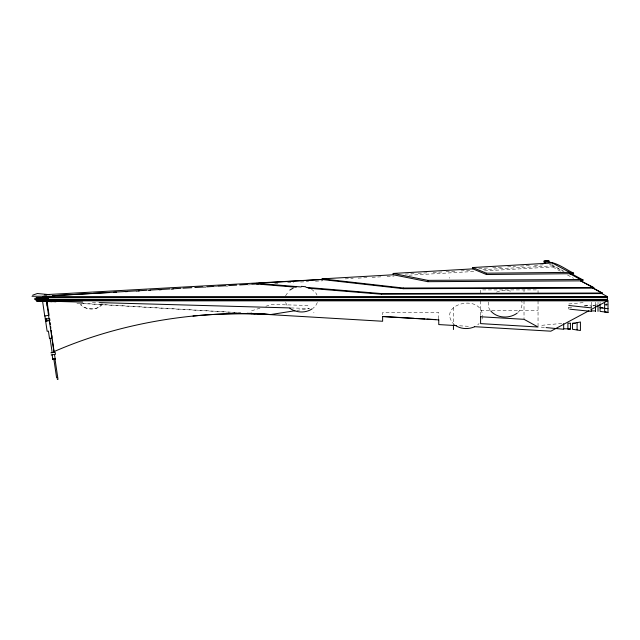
<?xml version="1.0" encoding="UTF-8"?>
<svg xmlns="http://www.w3.org/2000/svg" width="640" height="640" viewBox="0 0 640 640"><rect width="100%" height="100%" fill="white"/><g stroke="black" fill="none" stroke-linecap="round" stroke-linejoin="round"><path stroke-width="0.48" stroke-dasharray="3.2 2.4" d="M313.856 312.864L313.88 312.368M482.048 319.088L482.464 316.592M488.2 301.984L488.488 307.176L490.2 310.392M101.672 303.824C98.288 310.728 86.064 310.256 81.136 305.112M102.312 303.824L101.944 305.112C96.984 310.128 88 309.768 82.216 306.32M285.56 295.856L288.52 291.424M317.384 302.504L315.736 305.608L313.12 308.264M564 271.392L553.688 265.808L552.656 266.968L483.832 270.92M477.784 324.848L479.088 323.52M517.832 312.472C521.376 309.584 522.992 304.648 521.584 300.256M496.472 292.144C501.624 290.016 507.576 289.76 512.776 291.872M251.592 310.808L260.144 308.08M265.848 306.264L271.552 304.44L309.664 305.504M605.504 304.232L607.168 303.8M605.504 304.824L608 304.272M296.816 310.44L309.368 308.472L291.264 307.96M568.776 303.984L585.4 302.408M584.424 305.672L590.288 305.112M568.776 307.496L571.712 307.216M584.424 306.008L590.288 305.448M561.728 323.416L541.192 325.376L541.192 327.12L546.08 327.592M605.504 304.728L607.168 304.616M478.76 268.536L487.72 268.016M492.696 267.736L501.648 267.216M507.624 266.872L515.584 266.416M520.56 266.136L529.512 265.616M534.488 265.336L543.448 264.816M549.416 264.472L551.408 264.36M405.24 274.096L414.2 273.576M418.184 273.352L428.136 272.776M433.112 272.496L442.064 271.976M446.048 271.752L456 271.176M460.976 270.896L469.928 270.376M482.864 269.632L553.688 265.808M345.184 278.88L353.168 278.424M358.152 278.136L367.128 277.624M372.12 277.336L381.096 276.816M387.08 276.472L394.064 276.072M409.024 275.216L475.856 271.376M203.032 287.408L206.016 287.248M213.984 286.808L216.968 286.64M225.928 286.144L227.92 286.04M247.832 284.936L250.816 284.776M274.712 283.456L279.688 283.184M287.648 282.744L293.624 282.416M300.592 282.024L308.552 281.592M315.52 281.208L322.496 280.816M605.504 305.296L607.168 305.224M595.496 305.024L598.016 305.024M592.96 305.488L595.496 305.488M592.96 305.824L594.648 305.824M480.6 310.368L538.04 310.368M92.392 302.4L98.368 302.568M76.912 303.224L79.896 303.4M80.896 303.456L239.224 312.8M459.592 325.8L470.504 326.44M82.8 303.384L240.904 312.776M552.528 265.632L563.072 271.344M560.504 271.216L552.656 266.968L552.4 264.304M567.488 275L573.592 278.304M311.416 289.072L315.736 292.76L316.976 295.08M454.488 324.848C435.008 305.096 480.744 292.312 482.608 315.768M285.56 302.504L287.208 305.608M449.336 277.408L449.392 278.192M600.08 302.248L600.08 303.352M598.016 302.248L598.016 304.2M595.496 302.248L595.496 305.64M591.264 302.248L591.264 304.864M568.776 307.192L568.776 309.072M538.04 293.768L538.04 289.904L480.6 289.904L480.6 293.936M538.04 300.84L538.04 327.12M524.016 289.904L524.016 291.856M524.016 300.84L524.016 319.432M480.6 300.84L480.6 315.136M453.44 307.488L453.44 323.792M438.76 318.856L438.76 312.472L382.624 312.472L382.624 315.456"/><path stroke-width="0.96" d="M46.456 301.12L53.92 351.656C97.976 332.416 145.224 320.912 193 316.048A494.184 494.184 0 0 1 251.296 313.776L251.336 313.104M607.392 300.192L607.016 299.736L36.136 299.736L36.512 300.84L47 301.224M607.016 297.264L36.136 297.632L607.016 297.632L607.392 296.608L601.808 293.584L381.488 294.232L308.136 288.2M607.016 297.632L607.392 297.136M258.512 283.192L322.184 279.536L403.344 288.696L593.296 288.112L593.816 287.536L580.64 280.856L427.872 281.68L393.304 274.776L393.176 273.448L472.792 268.872L486.472 274.52L569.76 273.704L572.6 274.328L573.632 273.168C564.184 268.656 555.04 260.608 543.944 262.24L543.872 261.032L549.04 260.736L549.112 261.944M582.056 281.168L583.088 280.008L572.6 274.328M593.296 288.112L602.328 293.008L601.808 293.584L601.752 292.92L592.72 288.032L592.656 287.368L580.64 280.856L580.512 279.52L569.76 273.704L569.632 272.368L552.28 262.976L472.664 267.544L472.792 268.872M32.696 295.16L37.36 293.52L49.552 294.664M289.824 290.096L293.24 288.056M312.272 308.776C305.656 313.288 296.264 312.96 289.824 308.264M517.152 313.16C509.472 318.808 497.352 318.4 490.88 311.088M588.944 310.736L550.848 331.184L474.472 326.68M591.104 309.576L595.152 307.408M596.04 306.936L607.392 300.84L607.392 296.608L42.512 296.608M580.64 280.856L583.088 280.008L580.512 279.52L427.744 280.352L393.176 273.448M474.368 326.888C468.28 329.432 460.848 329.168 455.336 325.36M577.088 322.656L580.416 321.976L580.416 330.52L572.496 329.264L572.496 323.232L577.088 322.656L577.088 329.84M193 316.048A494.424 494.424 0 0 1 270.736 314.544L294.88 310.744M45.16 319.104L49.576 318.456L49.888 320.544L45.472 321.2M52.288 338.024L49.496 338.44L48.416 331.112L47.144 331.296L45.648 321.176M50.872 352.856L55.136 352.232L55.448 354.32L51.176 354.952M52.544 359.032L55.376 358.968L52.6 359.384M57.488 377.76L56.624 377.888L53.848 359.2M57.28 379.472L58.008 379.368L55 359.024M569.76 273.704L573.632 273.168L569.632 272.368L486.344 273.192L472.664 267.544M572.496 323.696L575.248 323.408M604.616 302.328L604.672 311.96L608 312.6L608 300.408M322.248 280.2L322.12 278.864L393.304 274.776M52.448 295.688L91.28 293.464M93.272 293.344L125.136 291.52M127.128 291.4L136.096 290.888M138.088 290.776L147.048 290.256M150.032 290.088L159 289.568M160.992 289.456L169.952 288.944M172.936 288.768L180.904 288.312M182.896 288.2L191.856 287.688M194.848 287.512L202.816 287.056M206.8 286.824L213.768 286.424M217.752 286.2L225.72 285.744M228.704 285.568L236.672 285.112M239.656 284.944L247.624 284.48M251.608 284.256L258.576 283.856M44.616 294.704L324.352 279.28M43.752 296.192L46.736 296.032M52.712 295.704L109.456 292.568M113.44 292.352L116.424 292.184M125.384 291.696L127.376 291.584M136.336 291.088L139.32 290.92M148.28 290.432L150.272 290.32M159.232 289.824L161.224 289.712M171.176 289.168L173.168 289.056M322.12 278.864L403.288 288.024L593.816 287.536M306.088 287.376L381.424 293.568L602.328 293.008M32.016 296.256L53 296.256M42.512 297.136L44.512 297.136M34.624 298.368L48.544 298.368M34.624 299.432L48.544 299.432M36.136 300.184L607.016 300.184L607.392 300.84L36.512 300.84L36.136 299.736M49 301.224L46.44 301.12M591.264 310.92L595.496 310.92M563.68 328.8L570.432 328.8M55.456 301.368L46.472 301.224L55.952 301.784M36.512 300.84L82.704 302.128M99.36 302.6L290.312 307.936M251.296 313.776L268.792 314.464M480.6 316.752L524.016 319.32L538.04 327.008L480.6 323.616L480.6 316.048M414.144 318.312L382.624 316.456L382.624 321.256L258.152 313.912M416.112 318.432L424.976 318.952M426.944 319.064L435.808 319.592M382.624 316.584L438.76 319.896M46.504 301.432L52.016 301.752M247.192 313.272L255.16 313.736M456.616 325.624L438.76 324.568L438.76 319.768M249.856 313.304L254.832 313.6M259.8 313.896L270.736 314.544M608 308.672L600.08 307.88M256.528 283.304L301.128 286.968M256.584 283.968L296.24 287.224M546.08 327.592L563.68 329.264L563.68 323.632M569.752 309.176L591.264 311.392L591.264 309.032M301.472 286.336L305.736 286.768M600.08 307.416L602.832 307.704M604.672 311.96L600.08 311.392L600.08 304.08M604.672 311.632L608 312.488M42.576 301.2L44.728 315.96L49.08 315.32L46.984 301.136M41.512 300.184L41.888 300.84M80.776 303.824L81.144 305.112M49.4 318.48L49.608 319.872M50 322.512L50.288 324.448M50.576 326.392L50.856 328.328M51.144 330.272L51.576 333.176M51.864 335.12L52.144 337.056M52.376 339.992L54.2 352.368M54.512 354.464L55.184 359M50.08 338.352L52.192 352.664M52.12 354.816L52.744 359M46.608 318.888L46.92 320.984M46.304 318.936L46.616 321.032M45.536 319.048L45.848 321.144M44.872 315.936L45.336 319.08M486.344 273.192L486.472 274.52M427.744 280.352L427.872 281.68M403.288 288.024L403.344 288.696M381.424 293.568L381.488 294.232M548.24 260.784L544.672 260.992M544.896 262.184L544.968 263.392M607.016 299.736L607.016 300.184M598.016 305.52L598.016 311.392M595.496 306.136L595.496 311.392M591.264 305.64L591.264 307.88L568.776 305.48M453.44 324.752L453.44 329.544M47.168 302.368L47.168 305.92M570.432 323.232L567.912 323.232L567.912 329.264L570.432 329.264L570.432 323.232"/></g></svg>
